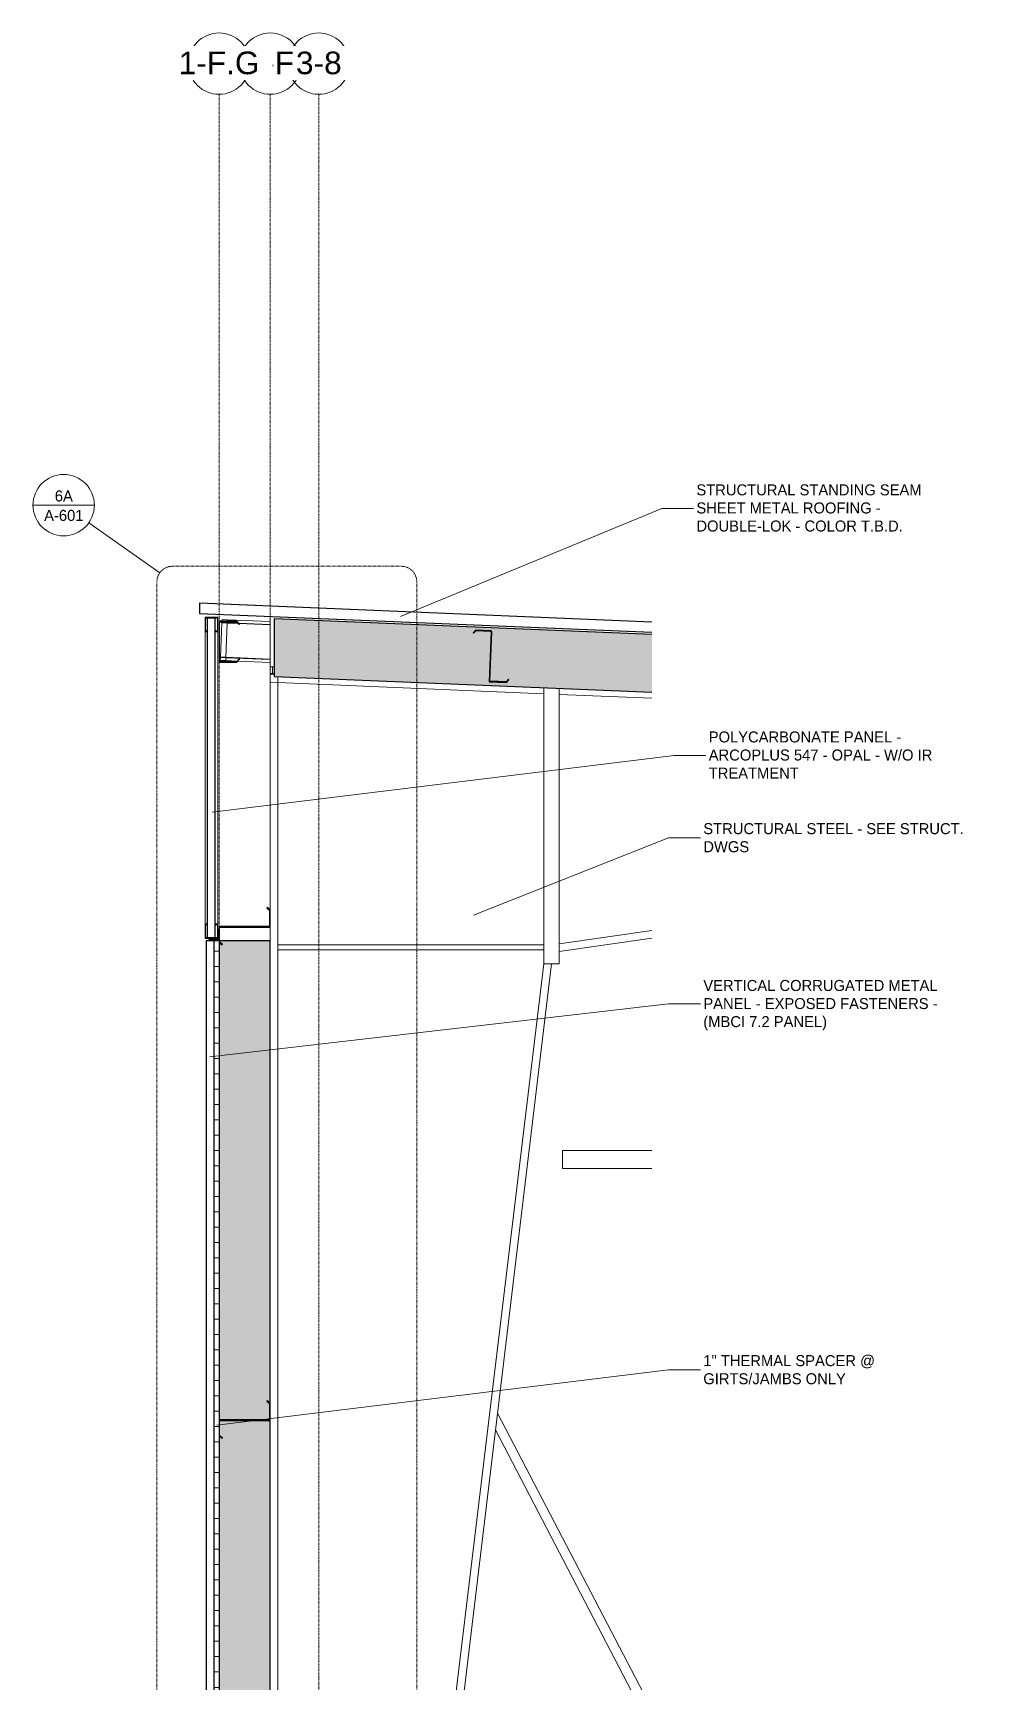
# Model space of a CAD drawing. Header units: inches. Extents: x 22688 to 23652, y -99 to 513.
# Drawn here: x 23248.6 to 23434.4, y 190.2 to 512.6 of the extents above; entities that cross this region are included whole.
import ezdxf

# ---------------------------------------------------------------- set-up
doc = ezdxf.new("R2010")
doc.units = ezdxf.units.IN
doc.header["$MEASUREMENT"] = 0
doc.linetypes.add('Dash Dot 3_16_', pattern=[0.3125, 0.1875, -0.0625, 0, -0.0625])
doc.linetypes.add('Grid Line 1_2_', pattern=[0.875, 0.5, -0.125, 0.125, -0.125])
for name, color, linetype, lineweight in [('A-ANNO-IDEN', 131, 'Continuous', 9), ('A-ANNO-SYMB', 150, 'Continuous', 9), ('A-CLNG', 13, 'Continuous', 30), ('A-CLNG-PATT', 13, 'Continuous', 70), ('A-GLAZ-CWMG', 51, 'Continuous', 30), ('A-ROOF', 132, 'Continuous', 30), ('A-WALL', 113, 'Continuous', 30), ('A-WALL-PATT', 111, 'Continuous', 30), ('Q-SPCQ', 91, 'Continuous', 30), ('S-BEAM', 12, 'Continuous', 30), ('S-COLS', 52, 'Continuous', 30), ('S-GRID', 1, 'Continuous', 9), ('S-GRID-IDEN', 1, 'Continuous', 9)]:
    doc.layers.add(name, color=color, linetype=linetype, lineweight=lineweight)
doc.styles.add('Arial_1', font='arial.ttf', dxfattribs={"height": 4.425898})
doc.styles.add('Century Gothic', font='GOTHIC.TTF', dxfattribs={"height": 2.155668})
pattern_1 = [(45, (22007.282, 102), (-2.375879, 2.375879), []), (45, (22007.282, 105.6), (-2.375879, 2.375879), [])]
pattern_2 = [(161.57, (22007.402, 102.12), (-0.960383694, -0.00039918), [0, -6.83, 0.758, 0]), (18.43, (22007.162, 102.12), (-0.960383694, 0.00039918), [0, -6.83, 0.758, 0]), (108.43, (22007.402, 102.12), (0.47951018, -2.4005264), [2.276, -5.312]), (71.57, (22007.162, 102.12), (0.47951018, 2.4005264), [2.276, -5.312])]

# ---------------------------------------------------------------- blocks, each defined once
blk = doc.blocks.new('Girt_C - 8_D-1987918-Wall Section - Fieldhouse - North Wall')
at = {"layer": 'S-BEAM', "lineweight": 9}
h = blk.add_hatch(dxfattribs=at)
h.set_pattern_fill('FP_6', color=253, style=0, pattern_type=2)
h.set_pattern_definition(pattern_1)
h.paths.add_polyline_path([(21124.49, 389.49), (21127.8, 389.49), (21128.29, 390.06), (21128.2, 390.13), (21127.75, 389.6), (21124.49, 389.6), (21124.43, 389.62), (21124.41, 389.67), (21124.41, 397.3), (21124.43, 397.35), (21124.49, 397.38), (21127.75, 397.38), (21128.2, 396.84), (21128.28, 396.91), (21127.8, 397.49), (21124.49, 397.49), (21124.36, 397.43), (21124.3, 397.3), (21124.3, 389.67), (21124.36, 389.54)], flags=0)
at = {"layer": 'S-BEAM', "color": 7}
for p, q in [((21124.3, 397.3), (21124.3, 389.67)), ((21124.41, 389.67), (21124.41, 397.3)), ((21127.8, 397.49), (21124.49, 397.49)), ((21124.49, 397.38), (21127.75, 397.38)), ((21127.75, 397.38), (21128.2, 396.84)), ((21128.28, 396.91), (21127.8, 397.49)), ((21128.2, 396.84), (21128.28, 396.91)), ((21128.2, 390.13), (21127.75, 389.6)), ((21127.8, 389.49), (21128.29, 390.06)), ((21128.29, 390.06), (21128.2, 390.13)), ((21127.75, 389.6), (21124.49, 389.6)), ((21124.49, 389.49), (21127.8, 389.49))]:
    blk.add_line(p, q, dxfattribs=at)
for centre, radius, start, end in [((21124.49, 397.3), 0.188, 90, 180), ((21124.49, 397.3), 0.0782, 92.1227, 180), ((21124.49, 389.67), 0.188, 180, 270), ((21124.49, 389.67), 0.0782, 180, 266.9576)]:
    blk.add_arc(centre, radius, start, end, dxfattribs=at)
blk = doc.blocks.new('Basketball_Backstop-Performance_Sports_Systems-3103-Ceiling_Hung - 27_-0_ to 27_-11 7_8_-652462-Wall Section - Fieldhouse - North Wall')
at = {"layer": 'Q-SPCQ', "color": 8, "lineweight": 18}
for p, q in [((21208.94, 294), (21191.43, 294)), ((21191.43, 292.25), (21191.43, 294)), ((21191.43, 290.5), (21191.43, 292.25)), ((21191.43, 290.5), (21208.94, 290.5)), ((21208.94, 184.7), (21178.75, 242.65)), ((21178.35, 239.36), (21208.94, 180.64))]:
    blk.add_line(p, q, dxfattribs=at)
blk = doc.blocks.new('Rectangular Mullion - Profile_Polycarbonate_Upper and left-1768104-Wall Section - Fieldhouse - North Wall')
at = {"layer": 'A-GLAZ-CWMG', "color": 7}
for p, q in [((21124.05, 398.24), (21121.55, 398.24)), ((21121.55, 398.24), (21121.55, 395.49)), ((21121.62, 395.55), (21121.62, 398.17)), ((21121.62, 398.17), (21123.99, 398.17)), ((21123.99, 398.17), (21123.99, 395.55)), ((21124.05, 395.49), (21124.05, 398.24)), ((21121.55, 395.49), (21121.98, 395.49)), ((21121.92, 395.55), (21121.62, 395.55)), ((21121.98, 395.74), (21121.92, 395.74)), ((21121.92, 395.74), (21121.92, 395.55)), ((21121.98, 395.49), (21121.98, 395.74)), ((21123.62, 395.74), (21123.55, 395.74)), ((21123.55, 395.74), (21123.55, 395.49)), ((21123.55, 395.49), (21124.05, 395.49)), ((21123.62, 395.55), (21123.62, 395.74)), ((21123.99, 395.55), (21123.62, 395.55))]:
    blk.add_line(p, q, dxfattribs=at)
blk = doc.blocks.new('Rectangular Mullion - Profile_Polycarbonate_Lower-1768105-Wall Section - Fieldhouse - North Wall')
at = {"layer": 'A-GLAZ-CWMG', "color": 7}
for p, q in [((21121.98, 338.27), (21121.55, 338.27)), ((21121.55, 338.27), (21121.55, 335.52)), ((21121.55, 335.52), (21124.05, 335.52)), ((21121.62, 335.58), (21121.62, 338.21)), ((21121.62, 338.21), (21121.92, 338.21)), ((21123.99, 335.58), (21121.62, 335.58)), ((21121.92, 338.21), (21121.92, 338.02)), ((21121.92, 338.02), (21121.98, 338.02)), ((21121.98, 338.02), (21121.98, 338.27)), ((21124.05, 338.27), (21123.55, 338.27)), ((21123.55, 338.27), (21123.55, 338.02)), ((21123.55, 338.02), (21123.62, 338.02)), ((21123.62, 338.02), (21123.62, 338.21)), ((21123.62, 338.21), (21123.99, 338.21)), ((21123.99, 338.21), (21123.99, 335.58)), ((21124.05, 335.52), (21124.05, 338.27))]:
    blk.add_line(p, q, dxfattribs=at)
blk = doc.blocks.new('Rectangular Mullion - Profile_Polycarbonate_right-1766190-Wall Section - Fieldhouse - North Wall')
at = {"layer": 'A-GLAZ-CWMG', "color": 10, "lineweight": 18}
for p, q in [((21121.98, 395.74), (21121.98, 398.17)), ((21123.55, 395.74), (21123.55, 398.17)), ((21121.98, 395.49), (21121.98, 395.74)), ((21121.98, 338.27), (21121.98, 395.49)), ((21123.55, 395.49), (21123.55, 395.74)), ((21123.55, 338.27), (21123.55, 395.49)), ((21121.98, 338.02), (21121.98, 338.27)), ((21121.98, 335.58), (21121.98, 338.02)), ((21123.55, 338.02), (21123.55, 338.27)), ((21123.55, 335.58), (21123.55, 338.02))]:
    blk.add_line(p, q, dxfattribs=at)
at = {"layer": 'A-GLAZ-CWMG', "color": 8, "lineweight": 18}
for p, q in [((21121.55, 338.27), (21121.55, 395.49)), ((21124.05, 338.27), (21124.05, 395.49))]:
    blk.add_line(p, q, dxfattribs=at)
blk = doc.blocks.new('Girt_Z - 10_D-1351983-Wall Section - Fieldhouse - North Wall')
at = {"layer": 'S-BEAM', "lineweight": 9}
h = blk.add_hatch(dxfattribs=at)
h.set_pattern_fill('FP_6', color=253, style=0, pattern_type=2)
h.set_pattern_definition(pattern_1)
h.paths.add_polyline_path([(21180.48, 385.52), (21180.98, 386.07), (21180.9, 386.15), (21180.43, 385.63), (21177.29, 385.76), (21177.24, 385.79), (21177.22, 385.84), (21177.62, 395.46), (21177.57, 395.59), (21177.44, 395.65), (21174.51, 395.78), (21174, 395.22), (21174.08, 395.15), (21174.56, 395.67), (21177.44, 395.55), (21177.5, 395.52), (21177.51, 395.46), (21177.11, 385.66)], flags=0)
at = {"layer": 'S-BEAM', "color": 7}
for p, q in [((21174.51, 395.78), (21174, 395.22)), ((21174, 395.22), (21174.08, 395.15)), ((21174.08, 395.15), (21174.56, 395.67)), ((21177.44, 395.65), (21174.51, 395.78)), ((21174.56, 395.67), (21177.44, 395.55)), ((21177.51, 395.46), (21177.11, 385.66)), ((21177.22, 385.84), (21177.62, 395.46)), ((21177.11, 385.66), (21180.48, 385.52)), ((21180.43, 385.63), (21177.29, 385.76)), ((21180.9, 386.15), (21180.43, 385.63)), ((21180.48, 385.52), (21180.98, 386.07)), ((21180.98, 386.07), (21180.9, 386.15))]:
    blk.add_line(p, q, dxfattribs=at)
for centre, radius, start, end in [((21177.44, 395.47), 0.187, 357.6141, 87.6141), ((21177.44, 395.47), 0.0782, 357.6141, 85.4913), ((21177.3, 385.84), 0.0782, 177.6141, 264.5717)]:
    blk.add_arc(centre, radius, start, end, dxfattribs=at)
blk = doc.blocks.new('columns and girder2 - one-1334686-Wall Section - Fieldhouse - North Wall')
at = {"layer": 'S-BEAM', "color": 8, "lineweight": 18}
for p, q in [((21134.3, 387.29), (21134.3, 341.06)), ((21135.05, 387.26), (21134.3, 387.29)), ((21134.3, 387.06), (21134.3, 385.56)), ((21135.05, 387.03), (21134.3, 387.06)), ((21134.3, 385.56), (21187.8, 383.33)), ((21135.8, 168), (21135.8, 386.67)), ((21187.8, 384.5), (21187.8, 330.48)), ((21190.8, 330.48), (21190.8, 384.38)), ((21190.8, 383.21), (21208.94, 382.45)), ((21134.3, 337.69), (21134.3, 335)), ((21208.94, 337.03), (21190.8, 334.44)), ((21190.8, 332.92), (21208.94, 335.51)), ((21187.8, 334.23), (21135.8, 334.23)), ((21135.8, 333.23), (21187.8, 333.23)), ((21187.8, 330.48), (21148.04, 0)), ((21149.56, 0), (21189.31, 330.48)), ((21187.8, 330.48), (21190.8, 330.48))]:
    blk.add_line(p, q, dxfattribs=at)
blk = doc.blocks.new('L-Angle - L2X2X3_16-1162514-Wall Section - Fieldhouse - North Wall')
at = {"layer": 'S-BEAM', "lineweight": 9}
h = blk.add_hatch(dxfattribs=at)
h.set_pattern_fill('FP_6', color=253, style=0, pattern_type=2)
h.set_pattern_definition(pattern_1)
h.paths.add_polyline_path([(21124.3, 335.18), (21124.3, 337.18), (21124.17, 337.13), (21124.12, 336.99), (21124.12, 335.56), (21124.06, 335.42), (21123.93, 335.37), (21122.49, 335.37), (21122.36, 335.31), (21122.3, 335.18)], flags=0)
at = {"layer": 'S-BEAM', "color": 7}
for p, q in [((21123.93, 335.37), (21122.49, 335.37)), ((21124.12, 336.99), (21124.12, 335.56)), ((21124.3, 335.18), (21124.3, 337.18)), ((21122.3, 335.18), (21124.3, 335.18))]:
    blk.add_line(p, q, dxfattribs=at)
for centre, start, end in [((21122.49, 335.18), 90, 180), ((21123.93, 335.56), 270, 0), ((21124.3, 336.99), 90, 180)]:
    blk.add_arc(centre, 0.188, start, end, dxfattribs=at)
blk = doc.blocks.new('Girt_Z - 10_D-1987917-Wall Section - Fieldhouse - North Wall')
at = {"layer": 'S-BEAM', "lineweight": 9}
h = blk.add_hatch(dxfattribs=at)
h.set_pattern_fill('FP_6', color=253, style=0, pattern_type=2)
h.set_pattern_definition(pattern_1)
h.paths.add_polyline_path([(21124.88, 237.69), (21124.95, 237.77), (21124.41, 238.22), (21124.41, 241.11), (21124.44, 241.17), (21124.49, 241.19), (21134.3, 241.19), (21134.3, 244.56), (21133.73, 245.04), (21133.66, 244.96), (21134.19, 244.51), (21134.19, 241.37), (21134.17, 241.32), (21134.12, 241.3), (21124.49, 241.3), (21124.36, 241.24), (21124.3, 241.11), (21124.3, 238.17)], flags=0)
at = {"layer": 'S-BEAM', "color": 7}
for p, q in [((21133.73, 245.04), (21133.66, 244.96)), ((21134.3, 244.56), (21133.73, 245.04)), ((21133.66, 244.96), (21134.19, 244.51)), ((21134.19, 244.51), (21134.19, 241.37)), ((21134.3, 241.19), (21134.3, 244.56)), ((21124.3, 241.11), (21124.3, 238.17)), ((21124.41, 238.22), (21124.41, 241.11)), ((21134.12, 241.3), (21124.49, 241.3)), ((21124.49, 241.19), (21134.3, 241.19)), ((21124.3, 238.17), (21124.88, 237.69)), ((21124.95, 237.77), (21124.41, 238.22)), ((21124.88, 237.69), (21124.95, 237.77))]:
    blk.add_line(p, q, dxfattribs=at)
for centre, radius, start, end in [((21124.49, 241.11), 0.188, 90, 180), ((21124.49, 241.11), 0.0782, 90, 177.8773), ((21134.12, 241.38), 0.0782, 270, 356.9576)]:
    blk.add_arc(centre, radius, start, end, dxfattribs=at)
blk = doc.blocks.new('Girt_Z - 10_D-1772157-Wall Section - Fieldhouse - North Wall')
at = {"layer": 'S-BEAM', "lineweight": 9}
h = blk.add_hatch(dxfattribs=at)
h.set_pattern_fill('FP_6', color=253, style=0, pattern_type=2)
h.set_pattern_definition(pattern_1)
h.paths.add_polyline_path([(21124.88, 334.19), (21124.95, 334.27), (21124.41, 334.72), (21124.41, 337.61), (21124.44, 337.67), (21124.49, 337.69), (21134.3, 337.69), (21134.3, 341.06), (21133.73, 341.54), (21133.66, 341.46), (21134.19, 341.01), (21134.19, 337.87), (21134.17, 337.82), (21134.12, 337.8), (21124.49, 337.8), (21124.36, 337.74), (21124.3, 337.61), (21124.3, 334.67)], flags=0)
at = {"layer": 'S-BEAM', "color": 7}
for p, q in [((21133.73, 341.54), (21133.66, 341.46)), ((21133.66, 341.46), (21134.19, 341.01)), ((21134.3, 341.06), (21133.73, 341.54)), ((21134.19, 341.01), (21134.19, 337.87)), ((21134.3, 337.69), (21134.3, 341.06)), ((21124.3, 337.61), (21124.3, 334.67)), ((21124.41, 334.72), (21124.41, 337.61)), ((21134.12, 337.8), (21124.49, 337.8)), ((21124.49, 337.69), (21134.3, 337.69)), ((21124.3, 334.67), (21124.88, 334.19)), ((21124.95, 334.27), (21124.41, 334.72)), ((21124.88, 334.19), (21124.95, 334.27))]:
    blk.add_line(p, q, dxfattribs=at)
for centre, radius, start, end in [((21124.49, 337.61), 0.188, 90, 180), ((21124.49, 337.61), 0.0782, 90, 177.8773), ((21134.12, 337.88), 0.0782, 270, 356.9576)]:
    blk.add_arc(centre, radius, start, end, dxfattribs=at)
blk = doc.blocks.new('Girt_C - 8_D-1405508-Wall Section - Fieldhouse - North Wall')
at = {"layer": 'S-BEAM', "color": 8, "lineweight": 18}
for p, q in [((21124.57, 390.5), (21124.85, 397.2)), ((21124.85, 397.27), (21124.85, 397.38)), ((21124.85, 397.2), (21124.85, 397.27)), ((21125.91, 397.23), (21124.85, 397.27)), ((21125.91, 397.16), (21124.85, 397.2)), ((21124.86, 397.49), (21124.87, 397.85)), ((21124.87, 397.85), (21125.94, 397.8)), ((21124.54, 389.85), (21124.56, 390.43)), ((21124.56, 390.43), (21124.57, 390.5)), ((21125.63, 390.38), (21124.56, 390.43)), ((21125.63, 390.45), (21124.57, 390.5)), ((21125.6, 389.81), (21124.54, 389.85))]:
    blk.add_line(p, q, dxfattribs=at)
blk = doc.blocks.new('Girt_C - 8_D-1405512-Wall Section - Fieldhouse - North Wall')
at = {"layer": 'S-BEAM', "color": 8, "lineweight": 18}
for p, q in [((21125.63, 390.45), (21125.91, 397.16)), ((21125.91, 397.23), (21125.92, 397.38)), ((21125.91, 397.16), (21125.91, 397.23)), ((21127.95, 397.14), (21125.91, 397.23)), ((21128.01, 397.07), (21125.91, 397.16)), ((21125.92, 397.49), (21125.94, 397.8)), ((21125.94, 397.8), (21134.3, 397.45)), ((21134.3, 396.88), (21128.1, 397.14)), ((21134.3, 396.81), (21128.16, 397.06)), ((21125.6, 389.81), (21125.63, 390.38)), ((21125.63, 390.38), (21125.63, 390.45)), ((21134.3, 390.09), (21125.63, 390.45)), ((21134.3, 390.02), (21125.63, 390.38)), ((21127.85, 389.71), (21125.6, 389.81)), ((21134.3, 389.45), (21127.99, 389.71))]:
    blk.add_line(p, q, dxfattribs=at)
blk = doc.blocks.new('Grid - Grid Head - Circle-14747-Wall Section - Fieldhouse - North Wall')
at = {"layer": 'S-GRID-IDEN'}
blk.add_circle((21143.8, 506.56), 6, dxfattribs=at)
blk = doc.blocks.new('Section - Callout Head-19020-Wall Section - Fieldhouse - North Wall')
at = {"layer": 'A-ANNO-SYMB'}
blk.add_line((21087.9, 420.21), (21099.9, 420.21), dxfattribs=at)
for start, end in [(0, 180), (180, 0)]:
    blk.add_arc((21093.9, 420.21), 6, start, end, dxfattribs=at)

msp = doc.modelspace()

# ---------------------------------------------------------------- hatches: boundary and pattern name
at = {"layer": 'A-CLNG-PATT', "lineweight": 9}
h = msp.add_hatch(dxfattribs=at)
h.set_pattern_fill('FP_5', color=253, style=0, pattern_type=2)
h.set_pattern_definition(pattern_2)
h.paths.add_polyline_path([(23369.63583, 383.62281), (23369.63583, 394.88257), (23295.74769, 397.96125), (23295.74769, 386.70148), (23344.28083, 384.67927)], flags=0)
at = {"layer": 'A-WALL-PATT', "lineweight": 9}
h = msp.add_hatch(dxfattribs=at)
h.set_pattern_fill('FP_9', color=253, style=0, pattern_type=2)
h.set_pattern_definition([(0, (22007.282, 102), (0, 3), []), (90, (22007.282, 102), (-3, 2e-16), [])])
h.paths.add_polyline_path([(23284.99769, 146.25), (23284.99769, 335), (23283.99769, 335), (23283.99769, 146.25)], flags=0)
h = msp.add_hatch(dxfattribs=at)
h.set_pattern_fill('FP_5', color=253, style=0, pattern_type=2)
h.set_pattern_definition(pattern_2)
h.paths.add_polyline_path([(23293.57083, 146.25), (23294.99769, 146.25), (23294.99769, 335), (23284.99769, 335), (23284.99769, 146.25)], flags=0)

# ---------------------------------------------------------------- linework, layer by layer
at = {"layer": 'A-ANNO-IDEN', "color": 153}
for p, q in [((23320.4979, 398.40562), (23371.55403, 419.58849)), ((23371.55403, 419.58849), (23378.34341, 419.58849)), ((23283.67165, 360.16578), (23373.96668, 371.26494)), ((23373.96668, 371.26494), (23380.75606, 371.26494)), ((23334.76799, 340.03671), (23372.90831, 355.15046)), ((23372.90831, 355.15046), (23379.69769, 355.15046)), ((23283.2143, 312.3316), (23372.90831, 322.65728)), ((23372.90831, 322.65728), (23379.69769, 322.65728)), ((23284.57541, 240.30855), (23372.90831, 251.10195)), ((23372.90831, 251.10195), (23379.69769, 251.10195))]:
    msp.add_line(p, q, dxfattribs=at)
at = {"layer": 'A-ANNO-SYMB'}
msp.add_line((23273.38501, 406.97562), (23259.49698, 416.75328), dxfattribs=at)
at = {"layer": 'A-ANNO-SYMB', "linetype": 'Dash Dot 3_16_'}
for p, q in [((23320.65574, 408.24859), (23275.83804, 408.24859)), ((23272.83804, 405.24859), (23272.83804, -12.23223)), ((23323.65574, -12.23223), (23323.65574, 405.24859))]:
    msp.add_line(p, q, dxfattribs=at)
for centre, start, end in [((23275.83804, 405.24859), 90, 180), ((23320.65574, 405.24859), 0, 90)]:
    msp.add_arc(centre, 3, start, end, dxfattribs=at)
at = {"layer": 'A-CLNG', "color": 7}
for p, q in [((23369.63583, 394.88257), (23295.74769, 397.96125)), ((23295.74769, 397.96125), (23295.74769, 386.70148)), ((23295.74769, 386.70148), (23369.63583, 383.62281))]:
    msp.add_line(p, q, dxfattribs=at)
at = {"layer": 'A-ROOF', "color": 7}
for p, q in [((23369.63583, 397.34493), (23281.14787, 401.03192)), ((23281.14787, 401.03192), (23281.14787, 399.03019)), ((23281.14787, 399.03019), (23369.63583, 395.34319))]:
    msp.add_line(p, q, dxfattribs=at)
at = {"layer": 'A-WALL', "color": 7}
for p, q in [((23282.67289, 398.17296), (23282.67289, 335.58025)), ((23284.24769, 398.17296), (23282.67289, 398.17296)), ((23284.24769, 335.58025), (23284.24769, 398.17296)), ((23282.67289, 335.58025), (23284.24769, 335.58025)), ((23282.49769, 335), (23282.49769, 96)), ((23294.99769, 335), (23282.49769, 335)), ((23283.99769, 335), (23283.99769, 96)), ((23284.99769, 335), (23284.99769, 96)), ((23294.99769, 96), (23294.99769, 335))]:
    msp.add_line(p, q, dxfattribs=at)
at = {"layer": 'A-WALL', "color": 10, "lineweight": 18}
for p, q in [((23282.67289, 398.17296), (23282.67289, 335.58025)), ((23284.24769, 398.17296), (23284.24769, 398.17296)), ((23284.24769, 335.58025), (23284.24769, 398.17296)), ((23284.24769, 335.58025), (23284.24769, 335.58025))]:
    msp.add_line(p, q, dxfattribs=at)
at = {"layer": 'A-WALL', "color": 8, "lineweight": 18}
msp.add_line((23294.99769, 398.45311), (23294.99769, 388.61523), dxfattribs=at)
at = {"layer": 'S-COLS', "color": 8, "lineweight": 18}
for p, q in [((23294.99769, 388.61523), (23294.99769, 387.28698)), ((23295.43129, 388.61523), (23294.99769, 388.61523)), ((23295.43129, 388.61523), (23295.43129, 387.26891)), ((23295.74135, 388.61523), (23295.43129, 388.61523))]:
    msp.add_line(p, q, dxfattribs=at)
at = {"layer": 'S-GRID', "linetype": 'Grid Line 1_2_'}
for p, q in [((23284.99769, -57.1632), (23284.99769, 500.56053)), ((23294.99769, -57.1632), (23294.99769, 500.56053)), ((23304.49769, -57.1632), (23304.49769, 500.56053))]:
    msp.add_line(p, q, dxfattribs=at)

# ---------------------------------------------------------------- block references
at = {"layer": 'A-ANNO-SYMB'}
msp.add_blockref('Section - Callout Head-19020-Wall Section - Fieldhouse - North Wall', (2160.69488, 0), dxfattribs=at)
at = {"layer": 'A-GLAZ-CWMG', "color": 8, "lineweight": 18}
for name in ['Rectangular Mullion - Profile_Polycarbonate_Upper and left-1768104-Wall Section - Fieldhouse - North Wall', 'Rectangular Mullion - Profile_Polycarbonate_right-1766190-Wall Section - Fieldhouse - North Wall', 'Rectangular Mullion - Profile_Polycarbonate_Lower-1768105-Wall Section - Fieldhouse - North Wall']:
    msp.add_blockref(name, (2160.69488, 0), dxfattribs=at)
at = {"layer": 'Q-SPCQ', "color": 8, "lineweight": 18}
msp.add_blockref('Basketball_Backstop-Performance_Sports_Systems-3103-Ceiling_Hung - 27_-0_ to 27_-11 7_8_-652462-Wall Section - Fieldhouse - North Wall', (2160.69488, 0), dxfattribs=at)
at = {"layer": 'S-BEAM', "color": 8, "lineweight": 18}
for name in ['Girt_C - 8_D-1987918-Wall Section - Fieldhouse - North Wall', 'Girt_C - 8_D-1405508-Wall Section - Fieldhouse - North Wall', 'Girt_C - 8_D-1405512-Wall Section - Fieldhouse - North Wall', 'Girt_Z - 10_D-1351983-Wall Section - Fieldhouse - North Wall', 'columns and girder2 - one-1334686-Wall Section - Fieldhouse - North Wall', 'Girt_Z - 10_D-1772157-Wall Section - Fieldhouse - North Wall', 'L-Angle - L2X2X3_16-1162514-Wall Section - Fieldhouse - North Wall', 'Girt_Z - 10_D-1987917-Wall Section - Fieldhouse - North Wall']:
    msp.add_blockref(name, (2160.69488, 0), dxfattribs=at)
at = {"layer": 'S-GRID-IDEN'}
msp.add_blockref('Grid - Grid Head - Circle-14747-Wall Section - Fieldhouse - North Wall', (2160.69488, 0), dxfattribs=at)

# ---------------------------------------------------------------- texts
at = {"layer": 'A-ANNO-SYMB', "char_height": 2.155668, "attachment_point": 2, "line_spacing_factor": 0.984117, "style": 'Century Gothic'}
for s, insert, width in [('6A', (23254.62552, 423.08), 4.617), ('A-601', (23254.62552, 419.28193), 9.72)]:
    msp.add_mtext(s, dxfattribs=dict(at, insert=insert, width=width))

# ---------------------------------------------------------------- next in the draw order: texts
at = {"layer": 'A-ANNO-IDEN', "char_height": 2.1556677, "attachment_point": 1, "line_spacing_factor": 0.984117, "style": 'Century Gothic', "bg_fill": 3, "box_fill_scale": 1.25, "bg_fill_color": 0, "bg_fill_transparency": 0}
for s, insert, width in [('STRUCTURAL STANDING SEAM\\PSHEET METAL ROOFING -\\PDOUBLE-LOK - COLOR T.B.D.', (23378.34341, 424.27987), 50.031), ('POLYCARBONATE PANEL -\\PARCOPLUS 547 - OPAL - W/O IR\\PTREATMENT', (23380.75606, 375.95632), 53.109), ('STRUCTURAL STEEL - SEE STRUCT.\\PDWGS', (23379.69769, 358.02041), 53.109), ('VERTICAL CORRUGATED METAL\\PPANEL - EXPOSED FASTENERS -\\P(MBCI 7.2 PANEL)', (23379.69769, 327.34866), 53.217), ('1" THERMAL SPACER @\\PGIRTS/JAMBS ONLY', (23379.69769, 253.9719), 38.016)]:
    msp.add_mtext(s, dxfattribs=dict(at, insert=insert, width=width))
at = {"layer": 'S-GRID-IDEN', "insert": (23304.49654, 508.91975), "char_height": 4.425898, "width": 10.638, "attachment_point": 2, "line_spacing_factor": 0.938532, "style": 'Arial_1', "bg_fill": 3, "box_fill_scale": 1.25, "bg_fill_color": 0, "bg_fill_transparency": 0}
msp.add_mtext('3-8', dxfattribs=at)

# ---------------------------------------------------------------- next in the draw order: block references
at = {"layer": 'S-GRID-IDEN'}
msp.add_blockref('Grid - Grid Head - Circle-14747-Wall Section - Fieldhouse - North Wall', (2151.19488, 0), dxfattribs=at)

# ---------------------------------------------------------------- next in the draw order: texts
at = {"layer": 'S-GRID-IDEN', "insert": (23294.99654, 508.91975), "char_height": 4.425898, "width": 11.016, "attachment_point": 2, "line_spacing_factor": 0.938532, "style": 'Arial_1', "bg_fill": 3, "box_fill_scale": 1.25, "bg_fill_color": 0, "bg_fill_transparency": 0}
msp.add_mtext('1-F', dxfattribs=at)

# ---------------------------------------------------------------- next in the draw order: block references
at = {"layer": 'S-GRID-IDEN'}
msp.add_blockref('Grid - Grid Head - Circle-14747-Wall Section - Fieldhouse - North Wall', (2141.19488, 0), dxfattribs=at)

# ---------------------------------------------------------------- next in the draw order: texts
at = {"layer": 'S-GRID-IDEN', "insert": (23284.99654, 508.91975), "char_height": 4.425898, "width": 18.792, "attachment_point": 2, "line_spacing_factor": 0.938532, "style": 'Arial_1', "bg_fill": 3, "box_fill_scale": 1.25, "bg_fill_color": 0, "bg_fill_transparency": 0}
msp.add_mtext('1-F.G', dxfattribs=at)

doc.saveas('drawing.dxf')
